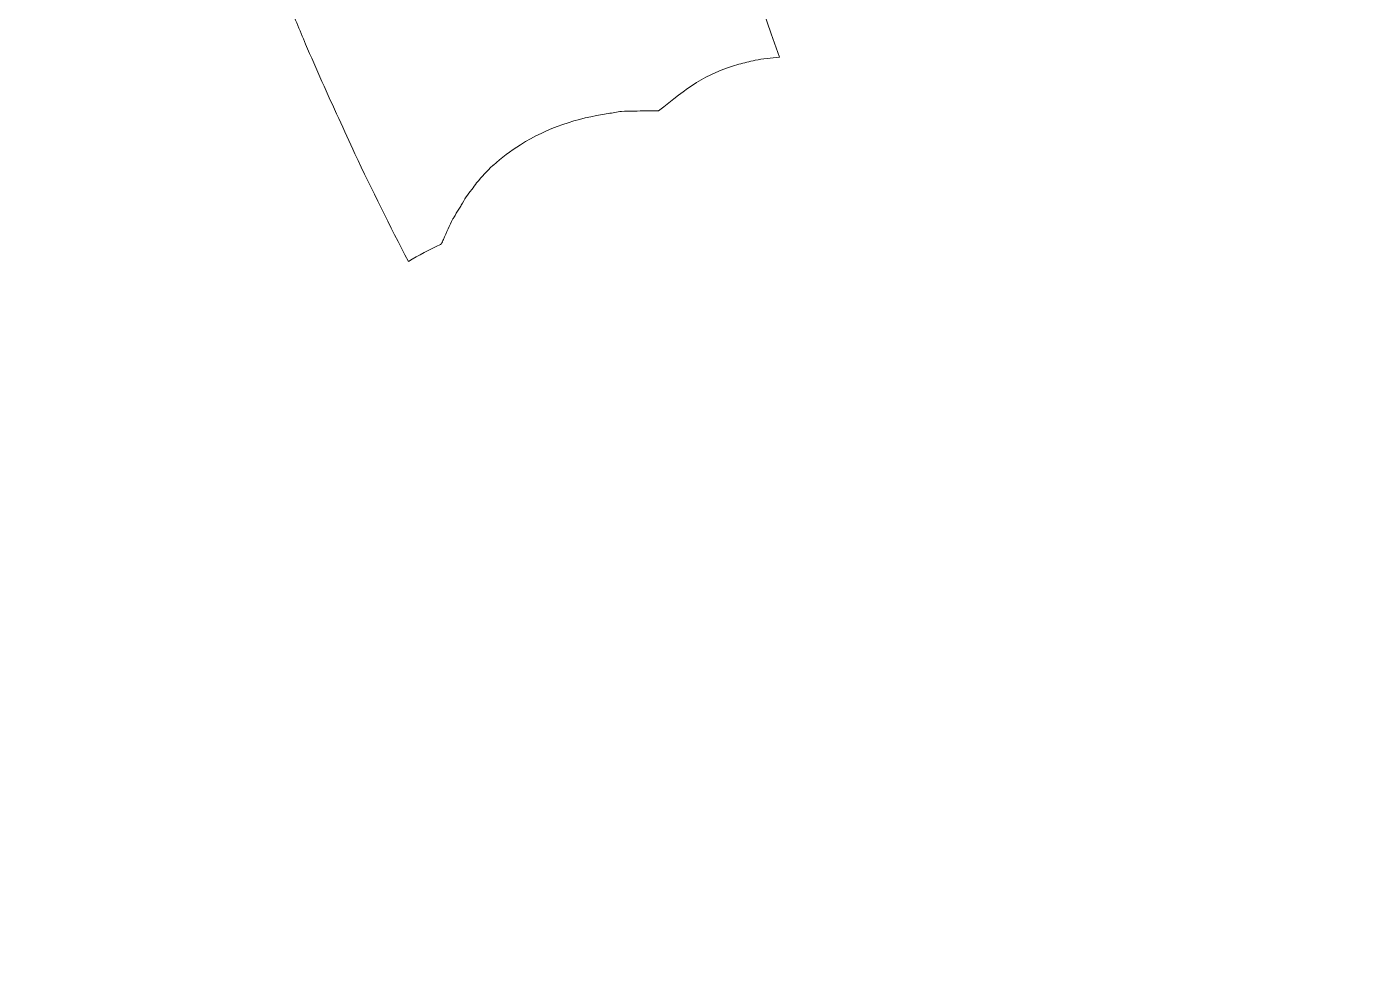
# Model space of a CAD drawing. Header units: millimetres. Extents: x -416 to 1516, y -417 to 43.
# Drawn here: x 793.07 to 803.31, y -198.27 to -190.96 of the extents above; entities that cross this region are included whole.
import ezdxf

# ---------------------------------------------------------------- set-up
doc = ezdxf.new("R2010")
doc.units = ezdxf.units.MM
doc.header["$MEASUREMENT"] = 0
doc.layers.add('Layer 2', color=7, linetype='Continuous')

msp = doc.modelspace()

# ---------------------------------------------------------------- linework, layer by layer
at = {"layer": 'Layer 2', "lineweight": 0}
for points, knots in [([(793.3160038978082, -182.3038434159378), (793.3044628279326, -181.8032279782375), (793.3087691972892, -181.3022034354482), (793.3284062415551, -180.80137267928), (793.336243833784, -180.6237780070154), (793.3450288272714, -180.4462048665976), (793.3558808780499, -180.2686963217201), (793.3562253875984, -180.2632272326372), (793.3566560245341, -180.2577581435544), (793.3570005340827, -180.2522675226248), (793.3814607120279, -179.8581485991122), (793.4170313229131, -179.4645679717692), (793.4599227617045, -179.0715687042893), (793.4665545705136, -179.0121838708623), (793.4724112328386, -178.9527129100482), (793.4794736785833, -178.8933280766212), (793.5267576141183, -178.4877972743137), (793.5825681609793, -178.0829985547969), (793.6515561980715, -177.6798147237887), (793.6517284528458, -177.6791041728449), (793.6517284528458, -177.6783936219011), (793.65190070762, -177.6776830709572), (793.7090031652881, -177.7335582133586), (793.7686033171829, -177.7840503940643), (793.8295815072718, -177.8314850525269), (793.8327682205957, -177.8341550015279), (793.8358688065324, -177.8368680142225), (793.8391416472434, -177.8393657084493), (793.8483572776664, -177.8464281541941), (793.8580896724122, -177.8524140075997), (793.8675636849966, -177.8587659024007), (793.9163117861129, -177.8948532776087), (793.9660072884877, -177.9287874681384), (794.0170808290566, -177.9597287319653), (794.0256074403825, -177.9650686299674), (794.0341340517085, -177.9705377190502), (794.0427467904217, -177.9755977030442), (794.0507566374248, -177.9802270501025), (794.0591109939766, -177.9840597188299), (794.0672069683669, -177.9883230244928), (794.1104429167068, -178.0127401387446), (794.1541956293695, -178.0358868740361), (794.1988957432906, -178.0567727654154), (794.2191356792664, -178.0663113735402), (794.2396339974036, -178.0753762810357), (794.2603045703152, -178.0841612745232), (794.2623716276063, -178.0850225483944), (794.2644386848974, -178.0856469719511), (794.2665057421887, -178.0864867139757), (794.3100862000771, -178.1048533792814), (794.3543556770625, -178.1215405605381), (794.3992280457579, -178.1366774488264), (794.4035344151144, -178.1381200825609), (794.4075824023096, -178.1400794806181), (794.4118887716662, -178.141479050659), (794.4209321473149, -178.1444719773618), (794.4303200325122, -178.1469050760483), (794.4394495355482, -178.1496611524365), (794.4962936110547, -178.1674464578791), (794.5539128330456, -178.1826910054013), (794.612565583682, -178.1954809223903), (794.621781214105, -178.1977417663025), (794.6306523349796, -178.2004763108439), (794.6399540927897, -178.202349581514), (794.6463275194374, -178.203641492321), (794.6527870734723, -178.2043735751116), (794.6591605001199, -178.2055147629911), (794.7189329067891, -178.217120428407), (794.7795665873294, -178.225948485588), (794.8411476691283, -178.2325372307035), (794.8538945224237, -178.2343028421397), (794.866555248332, -178.236649813439), (794.8795604837889, -178.2378125331653), (794.883005579274, -178.238135510867), (794.8866229295336, -178.2380278516331), (794.8900680250189, -178.2382862337945), (794.9687884568568, -178.2450041699908), (795.0486285447274, -178.2489014342584), (795.1301050529536, -178.2476956508386), (795.1302773077279, -178.2476956508386), (795.1304495625021, -178.2477171826854), (795.1306218172764, -178.2477171826854), (795.1306218172764, -178.2477171826854), (795.1308801994378, -178.2477171826854), (795.1308801994378, -178.2477171826854), (795.1309663268249, -178.2477171826854), (795.1309663268249, -178.2477171826854), (795.1309663268249, -178.2477171826854), (795.2158879305364, -178.2465544629591), (795.3019291902805, -178.2415590745055), (795.3894346156058, -178.2319558708404), (795.3904681442514, -178.2318482116065), (795.391501672897, -178.2318482116065), (795.3925352015425, -178.2317620842193), (795.5664263961605, -178.5303657354033), (795.7665003164664, -178.7736756040491), (795.9980107330751, -178.9685603492804), (796.0147194461787, -178.9838048968026), (796.0312559045078, -178.9993724220265), (796.0488258914826, -179.0132389313547), (796.0524432417421, -179.0162103262107), (796.0560605920017, -179.0192678484539), (796.0598501970354, -179.0221961796163), (796.0861190501105, -179.0425653066729), (796.114627215251, -179.0595969974781), (796.1426186160686, -179.0774253666142), (796.1932615197018, -179.1129959774995), (796.2433876590121, -179.1498154354981), (796.2973895307434, -179.1806921037846), (796.302384919197, -179.1837711578745), (796.306949670715, -179.1875822947551), (796.3120311865557, -179.1904460303772), (796.319438141849, -179.1947523997338), (796.326672842368, -179.1997693200342), (796.3342520524355, -179.20394649831), (796.402120433495, -179.240830551849), (796.4756732221051, -179.2701138634736), (796.5488815011666, -179.2999354712678), (796.5745474625318, -179.3102061621832), (796.5963376914759, -179.3255153052458), (796.6226926719381, -179.3348816585963), (796.6264822769718, -179.3362166330969), (796.6307025189413, -179.3369487158875), (796.6344921239751, -179.3382190948477), (796.7631664403492, -183.3869168409601), (797.5004168741926, -187.3636120914307), (798.8419370561489, -191.1946659302625), (798.7787195539946, -191.201060888757), (798.7134349945491, -191.2053887899603), (798.656246409494, -191.2175542833926), (798.6112879134115, -191.2271144233642), (798.5699467675885, -191.2372128595053), (798.5316200803151, -191.2479357192031), (798.2630748872398, -191.3230388007816), (798.1393098319322, -191.4293199965015), (797.9151202432296, -191.6057304171931), (797.9151202432296, -191.6057304171931), (797.9150341158424, -191.6057304171931), (797.9150341158424, -191.6057304171931), (797.8525056327852, -191.6019408121593), (797.7902355318893, -191.6055796942656), (797.7279654309934, -191.6078405381778), (797.6952370238835, -191.6090247897509), (797.6623363619993, -191.6071515190808), (797.6297802096637, -191.6100152547029), (797.5956737643598, -191.6130297132525), (797.5626008477014, -191.6210180284089), (797.528838911946, -191.62616413979), (797.2907828139151, -191.6603567124811), (797.0601336711777, -191.7358473673016), (796.8564424006123, -191.8646078110629), (796.7782387330972, -191.914066463123), (796.7094229507793, -191.9656352361678), (796.6481002511418, -192.0203476588429), (796.6465499581735, -192.0217472288838), (796.6455164295279, -192.0234482447796), (796.6439661365596, -192.0248693466673), (796.5988353857027, -192.0656937281675), (796.5591306602353, -192.109467972677), (796.5223542659302, -192.1550078286226), (796.5220958837688, -192.1553308063244), (796.5216652468332, -192.1556322521793), (796.5214929920589, -192.1559552298811), (796.5209762277361, -192.156558121591), (796.5206317181876, -192.1573332680752), (796.5201149538648, -192.1579361597851), (796.5071958457951, -192.1740419811786), (796.4954825211453, -192.1910306082903), (796.4829940500113, -192.2074809392323), (796.4829940500113, -192.2074809392323), (796.4827356678499, -192.2078039169341), (796.4827356678499, -192.2078039169341), (796.4826495404627, -192.2079546398616), (796.4825634130756, -192.2081268946358), (796.4823911583013, -192.2082776175633), (796.4680940120376, -192.227247174579), (796.4530217192896, -192.2457214991186), (796.4396719742842, -192.2653800752313), (796.4263222292789, -192.2849525239569), (796.4150395415646, -192.3068719439818), (796.4024649430435, -192.3271118799576), (796.3960053890087, -192.337382570873), (796.3898903445223, -192.3482346216516), (796.3834307904875, -192.358699099188), (796.3707700645792, -192.3797572453416), (796.3573341921867, -192.4004278182531), (796.3454486127627, -192.4224548975119), (796.3426925363744, -192.4260937796182), (796.3400225873734, -192.429689598031), (796.3378694026951, -192.4338883081536), (796.3118589317814, -192.483023982512), (796.2883461550946, -192.5365736854608), (796.2654362701177, -192.5914152992166), (796.2606131364383, -192.6031932194068), (796.2548426015005, -192.6129256141527), (796.2500194678212, -192.6249834483511), (796.2473495188201, -192.6261892317709), (796.2450240793676, -192.6277395247392), (796.2424402577536, -192.6290744992398), (796.1570880171066, -192.6681763329974), (796.0756976362676, -192.7119936412004), (795.9973217139782, -192.7595574907436), (795.854177996566, -192.4867489920054), (795.7176660879629, -192.2110982894918), (795.5858911856521, -191.9335743163082), (795.5434303837965, -191.844174088466), (795.5040701678774, -191.7535896090507), (795.4628151494417, -191.663737212426), (795.3760848706005, -191.4749029161407), (795.2903019930177, -191.2856810466134), (795.2088254847915, -191.0948873522709), (795.1620583135793, -190.98533331584), (795.1177027092067, -190.8748534099973), (795.0726580857371, -190.7646749500097), (795.001689118741, -190.5912574560209), (794.9319259351646, -190.4174093250965), (794.865263337525, -190.2425491973733), (794.8203048414425, -190.1245762088503), (794.7767243835541, -190.006129519698), (794.7336606899885, -189.8875321076183), (794.6719934808025, -189.7173874543405), (794.6123072015206, -189.5466399093528), (794.5545157247556, -189.3752679408084), (794.5136913432553, -189.2540867071148), (794.4732114713036, -189.132819346034), (794.4344541470946, -189.011078284324), (794.3791603645562, -188.8376607903352), (794.3269671679548, -188.6634250861687), (794.2756352452245, -188.4888879361472), (794.2406675260493, -188.3697091642044), (794.2048385330027, -188.2508103062697), (794.1717656163443, -188.1311578336976), (794.1197446745169, -187.9430771520497), (794.0720301020463, -187.7539629417563), (794.0246600391241, -187.564741072229), (793.9980466765005, -187.458158430654), (793.9692801291986, -187.3520279578616), (793.9441309321563, -187.2451223385849), (793.8758319141613, -186.9552821490415), (793.8124421572327, -186.6644299626992), (793.7551674447905, -186.3724150566308), (793.7550813174033, -186.3720490152355), (793.7549951900162, -186.3717045056869), (793.754909062629, -186.3713384642916), (793.7548229352419, -186.3708001681221), (793.7547368078548, -186.3702618719525), (793.7545645530805, -186.3697451076297), (793.6963424393798, -186.0724764309462), (793.6448382618753, -185.7739804389961), (793.5978988358887, -185.4748169597957), (793.5670652312957, -185.276314864305), (793.5411408877693, -185.0771668134107), (793.515388799017, -184.8779541669762), (793.5044506208513, -184.7942598785314), (793.4921344044916, -184.7107378448609), (793.4820575001972, -184.6269358971822), (793.4513961503785, -184.3679939077721), (793.4250411699163, -184.1085351540392), (793.4027341766493, -183.848710358911), (793.401183883681, -183.8310757763959), (793.3993752085512, -183.8134627257275), (793.3978249155829, -183.7958066113656), (793.3744843936703, -183.5163663038183), (793.3556224958886, -183.2365384230289), (793.341497604399, -182.9564090963845), (793.341497604399, -182.9564090963845), (793.341497604399, -182.9555478225132), (793.341497604399, -182.9555478225132), (793.3304732988462, -182.7384206795553), (793.3222050696817, -182.5211858773635), (793.3160038978082, -182.3038434159378)], [0, 0, 0, 0, 1, 1, 1, 2, 2, 2, 3, 3, 3, 4, 4, 4, 5, 5, 5, 6, 6, 6, 7, 7, 7, 8, 8, 8, 9, 9, 9, 10, 10, 10, 11, 11, 11, 12, 12, 12, 13, 13, 13, 14, 14, 14, 15, 15, 15, 16, 16, 16, 17, 17, 17, 18, 18, 18, 19, 19, 19, 20, 20, 20, 21, 21, 21, 22, 22, 22, 23, 23, 23, 24, 24, 24, 25, 25, 25, 26, 26, 26, 27, 27, 27, 28, 28, 28, 29, 29, 29, 30, 30, 30, 31, 31, 31, 32, 32, 32, 33, 33, 33, 34, 34, 34, 35, 35, 35, 36, 36, 36, 37, 37, 37, 38, 38, 38, 39, 39, 39, 40, 40, 40, 41, 41, 41, 42, 42, 42, 43, 43, 43, 44, 44, 44, 45, 45, 45, 46, 46, 46, 47, 47, 47, 48, 48, 48, 49, 49, 49, 50, 50, 50, 51, 51, 51, 52, 52, 52, 53, 53, 53, 54, 54, 54, 55, 55, 55, 56, 56, 56, 57, 57, 57, 58, 58, 58, 59, 59, 59, 60, 60, 60, 61, 61, 61, 62, 62, 62, 63, 63, 63, 64, 64, 64, 65, 65, 65, 66, 66, 66, 67, 67, 67, 68, 68, 68, 69, 69, 69, 70, 70, 70, 71, 71, 71, 72, 72, 72, 73, 73, 73, 74, 74, 74, 75, 75, 75, 76, 76, 76, 77, 77, 77, 78, 78, 78, 79, 79, 79, 80, 80, 80, 81, 81, 81, 82, 82, 82, 83, 83, 83, 84, 84, 84, 85, 85, 85, 86, 86, 86, 87, 87, 87, 88, 88, 88, 89, 89, 89, 90, 90, 90, 90]), ([(788.3523103226602, -213.0566174561012), (788.270144795337, -213.0714528985346), (788.1858260833355, -213.0847811116931), (788.1021963904311, -213.0986260891745), (788.0116765065561, -213.1136122545353), (787.9218456417783, -213.1290290568318), (787.8314118852904, -213.144079817733), (787.5995569591331, -212.7279768786552), (787.3666685043303, -212.3121107898919), (787.1336077947531, -211.8961801055884), (787.1150042791328, -211.8628272749218), (787.096745273061, -211.8293452531745), (787.0780556300534, -211.7960139543547), (787.0649642672095, -211.7726088369018), (787.0519590317526, -211.7491391239085), (787.0390399236829, -211.7256909427621), (787.0257763060648, -211.7016398699057), (787.0125126884466, -211.6775887970493), (786.9990768160541, -211.6535807878864), (786.6284706692284, -210.9926176871945), (786.2711281400208, -210.357083697553), (785.9130104643291, -209.7074678801156), (785.8311033191673, -209.5589627328545), (785.7491961740054, -209.4136227670706), (785.6671167740693, -209.2626629892763), (785.6949359201128, -209.2586795976214), (785.7209463910264, -209.2535765499339), (785.7485932822955, -209.249507030892), (785.7584979318157, -209.2480643971575), (785.7677996896258, -209.246234190181), (785.7777043391459, -209.2447700245997), (786.0867294041728, -209.1989502546459), (786.3907590807461, -209.1500298987554), (786.6897072414787, -209.0974060652182), (786.6897072414787, -209.0974060652182), (786.6948748847066, -209.0965017276533), (786.6948748847066, -209.0965017276533), (786.7167512410379, -209.0926259952324), (786.7386275973691, -209.0886641354244), (786.7606762084748, -209.0847884030035), (786.7683415459295, -209.0834534285029), (786.7758346286099, -209.0820753903088), (786.7834999660646, -209.0807404158083), (786.7849641316458, -209.0804820336469), (786.7865144246142, -209.0802667151791), (786.7879785901954, -209.0800083330177), (786.8216543985637, -209.0740655433056), (786.8555024617064, -209.0681873491339), (786.8889198879132, -209.0620723046476), (786.8900395439459, -209.0618569861798), (786.8913314547528, -209.0616416677119), (786.8924511107856, -209.0614263492441), (786.9611807657163, -209.0488732825697), (787.0274127264203, -209.0340378401364), (787.0957117444153, -209.0211187320667), (787.3228296642804, -208.9780550385011), (787.549603074597, -208.9343238576852), (787.7721562429441, -208.886953794763), (787.7996308794391, -208.8811186642849), (787.8282251719666, -208.8763170624523), (787.8556136810744, -208.870395804587), (787.856733337107, -208.8701589542724), (787.8577668657526, -208.869900572111), (787.8588865217853, -208.8696637217964), (787.902639234448, -208.8602112410587), (787.9460474375621, -208.8499190182966), (787.9897140228377, -208.8402942827846), (787.9921255896774, -208.8397559866151), (787.994537156517, -208.8391961585987), (787.9969487233567, -208.8386578624291), (788.0580130408327, -208.8251789263431), (788.1175270653405, -208.8096114011191), (788.1783330006551, -208.7958094873314), (788.3809907425749, -208.7497528670629), (788.5835623571077, -208.7025981226085), (788.7836362774135, -208.6527949609999), (788.8129195890381, -208.6455387286341), (788.8428057923727, -208.6392944930671), (788.871916849223, -208.6319521333141), (788.8745006708369, -208.6313061779107), (788.8770844924509, -208.630681754354), (788.8796683140648, -208.6300357989505), (788.9205788229522, -208.6197005124947), (788.9620922235495, -208.6099250540553), (789.0030027324368, -208.5994390446721), (789.0042946432437, -208.5990945351236), (789.0056726814379, -208.5987930892686), (789.0069645922448, -208.5984485797201), (789.0719046421418, -208.5817613984634), (789.1358972907803, -208.5625119274396), (789.200665085903, -208.5453941092472), (789.3945378343354, -208.4942559731381), (789.5884105827679, -208.4412015026652), (789.7810775477805, -208.386402952603), (789.8318927061879, -208.3719120197181), (789.8833107563053, -208.3591866982695), (789.9341259147127, -208.3444804469168), (789.9359345898424, -208.3439636825941), (789.9378293923593, -208.3434038545777), (789.9396380674891, -208.3428655584081), (789.9946734678659, -208.3269104599421), (790.0499672504042, -208.3104170653064), (790.1050026507811, -208.2941605209854), (790.107586472395, -208.2933853745012), (790.110170294009, -208.2926317598638), (790.1127541156229, -208.2918566133797), (790.1403148795049, -208.2837175752958), (790.1677895159997, -208.2744804130259), (790.1953502798817, -208.2662767794017), (790.3867253340874, -208.2091097261933), (790.5786171526158, -208.1491004692096), (790.7699922068214, -208.0882299383546), (790.8638710587945, -208.0586021171814), (790.9575776559933, -208.0317519042433), (791.0515426353535, -208.0010044270374), (791.097190150533, -207.9860613253701), (791.1435266848097, -207.9689004434842), (791.1891741999892, -207.9537635551959), (791.3849417509385, -207.8888450371458), (791.5823457222433, -207.8200292548279), (791.7793190566125, -207.7511704088165), (791.885944761881, -207.713941845729), (791.9912785563425, -207.6800507188928), (792.0983348985467, -207.6416594360791), (792.1246898790088, -207.6322284871882), (792.1518200059552, -207.62144103195), (792.1781749864173, -207.611923955672), (792.4232935301928, -207.5234711290882), (792.6717710420664, -207.4299152548169), (792.9207653182629, -207.3353043200532), (792.9213682099728, -207.3350674697386), (792.9220572290699, -207.3347875557305), (792.9226601207798, -207.3345507054158), (793.3594121009223, -207.1686047622607), (793.8011594695186, -206.9964361153854), (794.2559982009586, -206.8111545738193), (794.2576346213141, -206.810487086569), (794.2591849142825, -206.8099057267059), (794.260821334638, -206.8092382394556), (794.3023347352353, -206.7923142078843), (794.3433313715096, -206.7737968196511), (794.3848447721069, -206.7568081925394), (794.890843171503, -206.5495641672549), (795.3947745136079, -206.3357529287016), (795.8972416901316, -206.1173984704771), (795.8980168366159, -206.1170539609286), (795.8987919831, -206.1166879195332), (795.8996532569713, -206.1163434099847), (796.0857745405619, -206.0354482616217), (796.2712929324426, -205.9525937152014), (796.4568974517105, -205.8702344012572), (796.4577587255818, -205.8698468280151), (796.458619999453, -205.8695023184666), (796.4594812733244, -205.8691147452245), (796.8356857003137, -205.7021783371173), (797.2111149808188, -205.5323997252349), (797.5855107326784, -205.3596281866496), (797.5874055351952, -205.3587669127783), (797.5893003377121, -205.3578625752134), (797.5911951402289, -205.3570013013421), (797.7758522582384, -205.2717567199289), (797.960681631022, -205.1870289028386), (798.1449942394829, -205.1004062832313), (798.1455971311929, -205.1001048373764), (798.1462000229027, -205.0998249233682), (798.1468890419998, -205.0995234775132), (798.6288579003863, -204.8729223219709), (799.1094487205786, -204.6422516473867), (799.5884892478026, -204.4065855843488), (799.5889198847382, -204.4063917977277), (799.5892643942867, -204.4061764792599), (799.5896950312224, -204.4059826926389), (800.3324576178422, -204.0405657208878), (801.0717751089769, -203.6638875932693), (801.8083365237233, -203.2782522173891), (801.9075552736984, -203.2263389347958), (802.0060850045767, -203.1725523815323), (802.1051314997776, -203.1203161212372), (802.7047503689853, -202.8039271646106), (803.3026466904504, -202.4815738864251), (803.8985620820115, -202.1531270956001), (804.0877839515389, -202.0488914253245), (804.2767474389049, -201.9436868219437), (804.4657109262707, -201.8383099637886), (804.9897099495772, -201.5457567615505), (805.5125893168511, -201.2489187218027), (806.034262900705, -200.9480326948597), (806.2215899677154, -200.8399858877035), (806.4093476716616, -200.7330802684269), (806.5965024838978, -200.6239999326252), (807.2773394791703, -200.2269526779501), (807.9567984362487, -199.8252976080636), (808.6341903360359, -199.4158695414884), (808.636860285037, -199.4142761848265), (808.639530234038, -199.4127258918581), (808.6422001830391, -199.4111325351962), (808.8159191228829, -199.3061217184364), (808.9939444320831, -199.1960293858359), (809.1747258176716, -199.0813507698706), (809.2076264795558, -199.0604864103381), (809.2416467974726, -199.0375119298208), (809.274719714131, -199.0163461244333), (809.3114099810489, -198.9928548795933), (809.3482725027411, -198.968394701648), (809.3851350244332, -198.9445589472594), (809.4979619015752, -198.8716521140528), (809.6100997596201, -198.8001663827339), (809.724218547569, -198.7240513043567), (809.7864025210778, -198.6826024992997), (809.8491032589093, -198.63816076754), (809.9115456145795, -198.5956138382972), (809.9706290021514, -198.555478475894), (810.0291094980136, -198.515235454257), (810.0883651403599, -198.4743249453696), (810.1392664261544, -198.4390557803394), (810.1898232024005, -198.4055091630518), (810.240724488195, -198.3698308929326), (810.2439973289061, -198.3675269853269), (810.2472701696171, -198.3651800140275), (810.250543010328, -198.3628761064218), (810.2762089716931, -198.3448970143581), (810.3016165508968, -198.3266380082863), (810.3271963848748, -198.308529725142), (810.3321917733284, -198.304955438576), (810.337187161782, -198.3014026838568), (810.3422686776228, -198.2978283972909), (810.4203000903638, -198.2425561465994), (810.4976424840075, -198.1852814341572), (810.5752432598129, -198.1288679955862), (810.6320012079323, -198.0876775726907), (810.6884146465032, -198.0476714013682), (810.7449142124614, -198.0058780867628), (810.7526656773032, -198.000107551825), (810.7605893969193, -197.9946384627421), (810.7683408617611, -197.9888679278043), (810.7735946323761, -197.9849921953835), (810.7788484029911, -197.9811164629625), (810.784016046219, -197.9772407305416), (810.8112323005524, -197.9570438582593), (810.8383624274987, -197.9371699636788), (810.865406427058, -197.9168439003159), (810.8683347582205, -197.914647651944), (810.8712630893829, -197.9125375309593), (810.8741914205453, -197.9103412825874), (810.9213031013062, -197.8750075220168), (810.9669506164857, -197.8380373410907), (811.0137177876979, -197.8023160072781), (811.0374028191591, -197.7842507878273), (811.0594514302647, -197.7649151894163), (811.0830503343386, -197.7467638425784), (811.1826997212495, -197.6700458724913), (811.2843300380644, -197.5957825329373), (811.3822568772326, -197.5174496743415), (811.5403867600056, -197.3910792655732), (811.6947270377448, -197.2622326944248), (811.8466557486443, -197.1322234035502), (811.8535459396147, -197.126495932306), (811.8606083853596, -197.1208761202957), (811.8674124489429, -197.1150625216643), (811.8696517610083, -197.1131677191474), (811.8718049456866, -197.111229852937), (811.874044257752, -197.1093350504201), (811.902896932441, -197.0844872992327), (811.9310605880329, -197.0595103569646), (811.9596548805605, -197.0345549465434), (811.9631861034328, -197.031518956147), (811.9666311989181, -197.0284614339038), (811.9700762944034, -197.0254254435075), (811.9809283451818, -197.0159298990762), (811.9910913768633, -197.0061975043304), (812.0019434276419, -196.9966804280524), (812.1060714386836, -196.9053208021529), (812.2078740102727, -196.8133582845435), (812.3078679067321, -196.72062062045), (812.3182031931879, -196.7110389486316), (812.3291413713536, -196.7016725952811), (812.3394766578093, -196.692069391616), (812.3427494985202, -196.6890334012196), (812.3459362118441, -196.68601894267), (812.3492090525551, -196.6830044841204), (812.3782339820183, -196.6558312934805), (812.4076034210301, -196.6288949531552), (812.4362838409448, -196.6016356351282), (812.4380925160746, -196.5998915555387), (812.4400734459786, -196.5981690077961), (812.4418821211083, -196.5964249282067), (812.4479971655946, -196.5906113295754), (812.4534231909839, -196.5846900717101), (812.4595382354702, -196.5788764730787), (812.5733125138706, -196.4700329875916), (812.6832110598501, -196.3604789511607), (812.7898367651186, -196.250300491173), (812.8149859621609, -196.2244622750336), (812.8428051082043, -196.1990546958299), (812.8674375409238, -196.1731088204566), (812.9649337431564, -196.2652651246871), (813.0566594104512, -196.364311619888), (813.1509688993599, -196.4604082520797), (813.307892998713, -196.6201099596678), (813.4645587159048, -196.7787781386103), (813.6172625732885, -196.9422263875387), (813.7388744439178, -197.0725801879618), (813.8604863145471, -197.2036445393288), (813.9827010768863, -197.3311561359766), (813.9969982231501, -197.3460777057971), (814.011381496801, -197.3615591036339), (814.0257647704519, -197.376523737148), (814.2266999646291, -197.5867822209821), (814.4283241779034, -197.800141290753), (814.6306374102746, -198.0139094656128), (814.6329628497272, -198.0163856279928), (814.6352882891798, -198.018840258526), (814.6376998560195, -198.021316420906), (814.5930858694854, -198.0738325952093), (814.5498499211456, -198.1244109033021), (814.5072168645156, -198.1743432559915), (814.1724397107364, -198.5663951222129), (813.9055309380167, -198.8730732159405), (813.7616982015076, -199.0314184171813), (813.7519658067617, -199.0421412768791), (813.7407692464346, -199.0546728117067), (813.7321565077215, -199.0639961013637), (813.5961613634413, -199.2117476339874), (813.4524147543192, -199.3534056539715), (813.3142664253608, -199.4995422980864), (811.8575077994228, -201.0406842315661), (810.2849939651805, -202.4887655232505), (808.6242856865158, -203.8176895748389), (808.4728737399391, -203.9388062129922), (808.325768162719, -204.065628790543), (808.1729781779482, -204.1847214350987), (807.0302400054908, -205.0756446594311), (805.8488306362115, -205.9010034103098), (804.6391714839531, -206.6735014773367), (801.6367707685579, -208.5908693696526), (798.4407556868916, -210.1457270895329), (795.0881610154207, -211.2997479497045), (793.4369267493405, -211.8680379818432), (791.7416813884362, -212.3434180951141), (790.0295550596541, -212.7200100953455), (789.4719663553665, -212.8426339627736), (788.912568975949, -212.9553101169881), (788.3523103226602, -213.0566174561012)], [0, 0, 0, 0, 1, 1, 1, 2, 2, 2, 3, 3, 3, 4, 4, 4, 5, 5, 5, 6, 6, 6, 7, 7, 7, 8, 8, 8, 9, 9, 9, 10, 10, 10, 11, 11, 11, 12, 12, 12, 13, 13, 13, 14, 14, 14, 15, 15, 15, 16, 16, 16, 17, 17, 17, 18, 18, 18, 19, 19, 19, 20, 20, 20, 21, 21, 21, 22, 22, 22, 23, 23, 23, 24, 24, 24, 25, 25, 25, 26, 26, 26, 27, 27, 27, 28, 28, 28, 29, 29, 29, 30, 30, 30, 31, 31, 31, 32, 32, 32, 33, 33, 33, 34, 34, 34, 35, 35, 35, 36, 36, 36, 37, 37, 37, 38, 38, 38, 39, 39, 39, 40, 40, 40, 41, 41, 41, 42, 42, 42, 43, 43, 43, 44, 44, 44, 45, 45, 45, 46, 46, 46, 47, 47, 47, 48, 48, 48, 49, 49, 49, 50, 50, 50, 51, 51, 51, 52, 52, 52, 53, 53, 53, 54, 54, 54, 55, 55, 55, 56, 56, 56, 57, 57, 57, 58, 58, 58, 59, 59, 59, 60, 60, 60, 61, 61, 61, 62, 62, 62, 63, 63, 63, 64, 64, 64, 65, 65, 65, 66, 66, 66, 67, 67, 67, 68, 68, 68, 69, 69, 69, 70, 70, 70, 71, 71, 71, 72, 72, 72, 73, 73, 73, 74, 74, 74, 75, 75, 75, 76, 76, 76, 77, 77, 77, 78, 78, 78, 79, 79, 79, 80, 80, 80, 81, 81, 81, 82, 82, 82, 83, 83, 83, 84, 84, 84, 85, 85, 85, 86, 86, 86, 87, 87, 87, 88, 88, 88, 89, 89, 89, 90, 90, 90, 91, 91, 91, 92, 92, 92, 93, 93, 93, 94, 94, 94, 95, 95, 95, 96, 96, 96, 97, 97, 97, 98, 98, 98, 99, 99, 99, 100, 100, 100, 101, 101, 101, 102, 102, 102, 103, 103, 103, 104, 104, 104, 105, 105, 105, 106, 106, 106, 107, 107, 107, 108, 108, 108, 109, 109, 109, 110, 110, 110, 111, 111, 111, 112, 112, 112, 113, 113, 113, 114, 114, 114, 114])]:
    msp.add_open_spline(points, degree=3, knots=knots, dxfattribs=at)

doc.saveas('drawing.dxf')
